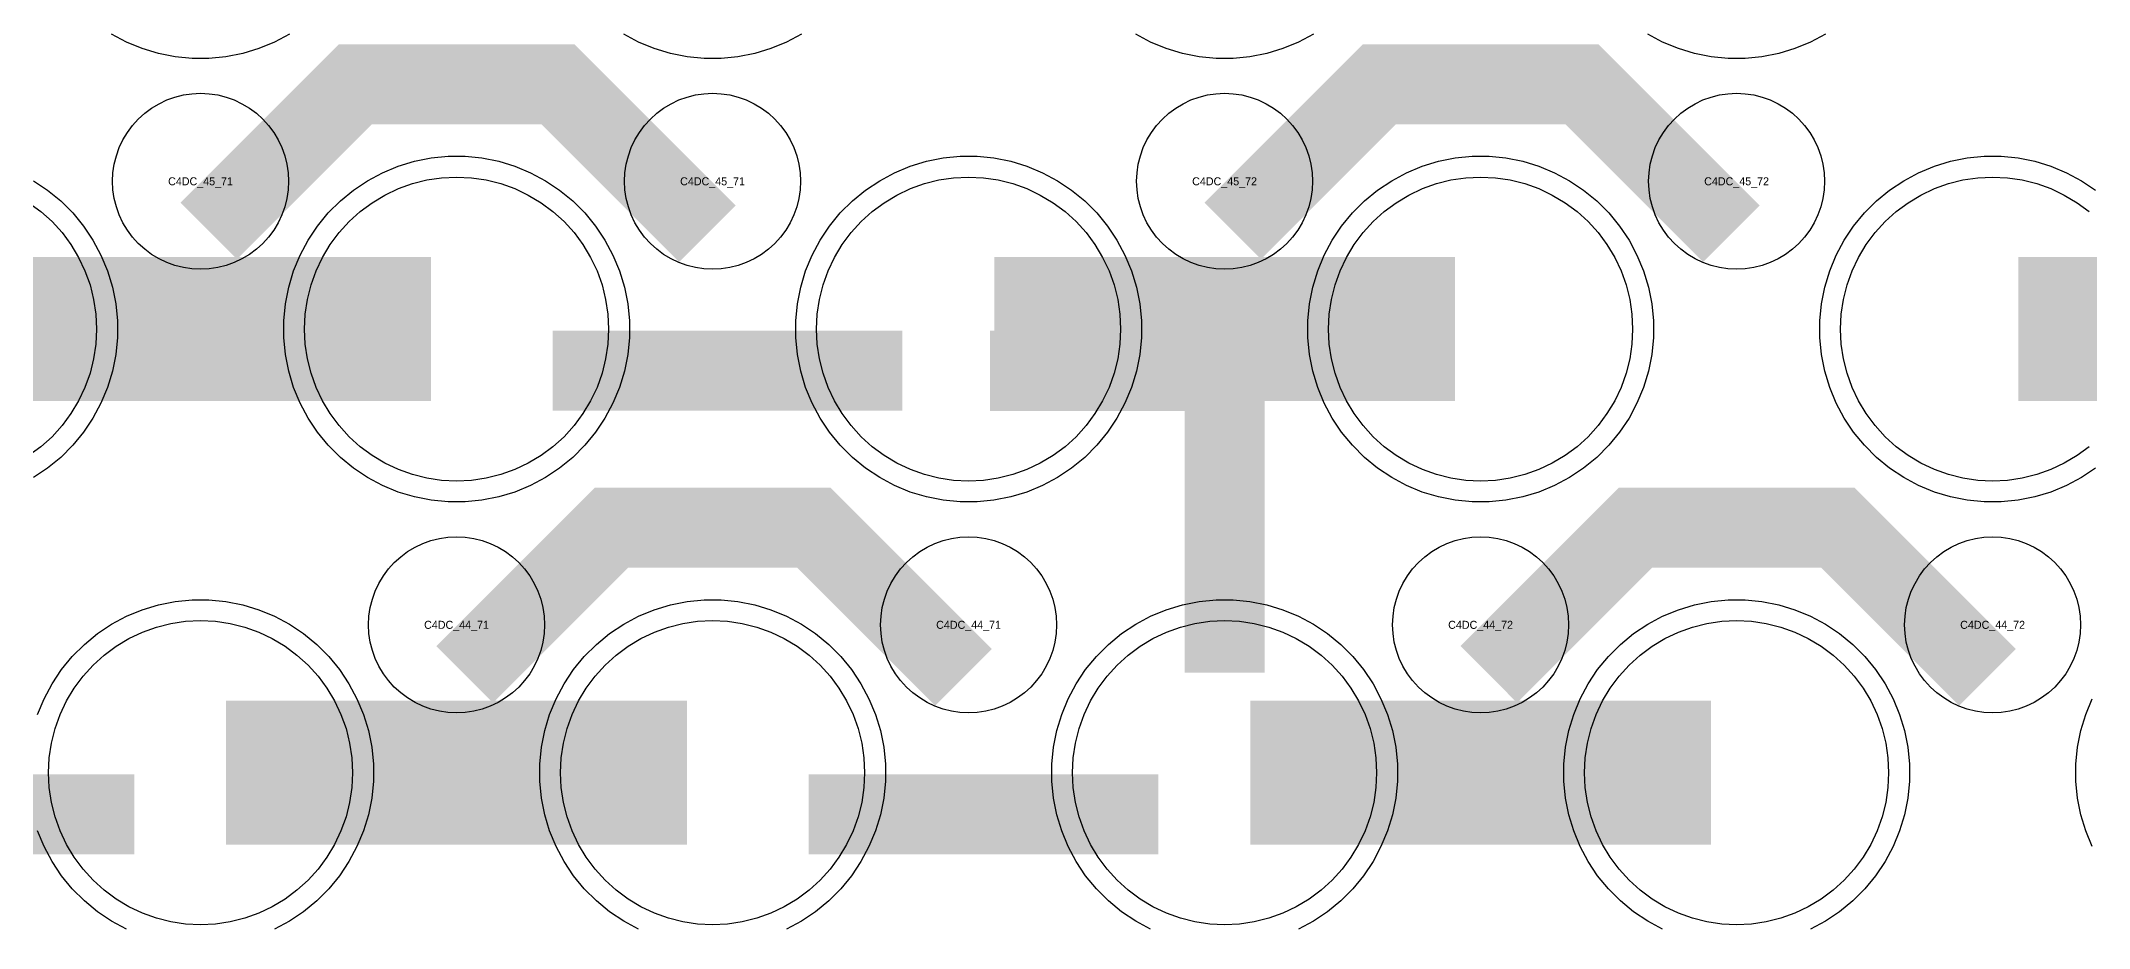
# Model space of a CAD drawing. Extents: x -11880 to 11880, y -14992 to 14992.
# Drawn here: x 10670 to 11310, y -8791 to -8514 of the extents above; entities that cross this region are included whole.
import ezdxf
from ezdxf.enums import TextEntityAlignment as Align

# ---------------------------------------------------------------- set-up
doc = ezdxf.new("R2010")
doc.units = 0
doc.header["$MEASUREMENT"] = 0
for name, color, linetype in [('GDS_775_DT_237', 138, 'CONTINUOUS'), ('RDL1_FS', 34, 'CONTINUOUS'), ('RDL_BS', 160, 'CONTINUOUS')]:
    doc.layers.add(name, color=color, linetype=linetype)

msp = doc.modelspace()

# ---------------------------------------------------------------- linework, layer by layer
at = {"layer": 'RDL1_FS'}
for points in [[(10800, -8651.689), (10795.343, -8651.46), (10790.732, -8650.776), (10786.209, -8649.644), (10781.819, -8648.072), (10777.605, -8646.08), (10773.605, -8643.682), (10769.86, -8640.904), (10766.406, -8637.774), (10763.276, -8634.32), (10760.498, -8630.575), (10758.1, -8626.575), (10756.108, -8622.361), (10754.536, -8617.971), (10753.404, -8613.448), (10752.72, -8608.837), (10752.491, -8604.18), (10752.72, -8599.523), (10753.404, -8594.912), (10754.536, -8590.389), (10756.108, -8585.999), (10758.1, -8581.785), (10760.498, -8577.785), (10763.276, -8574.04), (10766.406, -8570.586), (10769.86, -8567.456), (10773.605, -8564.678), (10777.605, -8562.28), (10781.819, -8560.288), (10786.209, -8558.716), (10790.732, -8557.584), (10795.343, -8556.9), (10800, -8556.671), (10804.657, -8556.9), (10809.268, -8557.584), (10813.791, -8558.716), (10818.181, -8560.288), (10822.395, -8562.28), (10826.395, -8564.678), (10830.14, -8567.456), (10833.594, -8570.586), (10836.724, -8574.04), (10839.502, -8577.785), (10841.9, -8581.785), (10843.892, -8585.999), (10845.464, -8590.389), (10846.596, -8594.912), (10847.28, -8599.523), (10847.509, -8604.18), (10847.28, -8608.837), (10846.596, -8613.448), (10845.464, -8617.971), (10843.892, -8622.361), (10841.9, -8626.575), (10839.502, -8630.575), (10836.724, -8634.32), (10833.594, -8637.774), (10830.14, -8640.904), (10826.395, -8643.682), (10822.395, -8646.08), (10818.181, -8648.072), (10813.791, -8649.644), (10809.268, -8650.776), (10804.657, -8651.46)], [(10960, -8651.689), (10955.343, -8651.46), (10950.732, -8650.776), (10946.209, -8649.644), (10941.819, -8648.072), (10937.605, -8646.08), (10933.605, -8643.682), (10929.86, -8640.904), (10926.406, -8637.774), (10923.276, -8634.32), (10920.498, -8630.575), (10918.1, -8626.575), (10916.108, -8622.361), (10914.536, -8617.971), (10913.404, -8613.448), (10912.72, -8608.837), (10912.491, -8604.18), (10912.72, -8599.523), (10913.404, -8594.912), (10914.536, -8590.389), (10916.108, -8585.999), (10918.1, -8581.785), (10920.498, -8577.785), (10923.276, -8574.04), (10926.406, -8570.586), (10929.86, -8567.456), (10933.605, -8564.678), (10937.605, -8562.28), (10941.819, -8560.288), (10946.209, -8558.716), (10950.732, -8557.584), (10955.343, -8556.9), (10960, -8556.671), (10964.657, -8556.9), (10969.268, -8557.584), (10973.791, -8558.716), (10978.181, -8560.288), (10982.395, -8562.28), (10986.395, -8564.678), (10990.14, -8567.456), (10993.594, -8570.586), (10996.724, -8574.04), (10999.502, -8577.785), (11001.9, -8581.785), (11003.892, -8585.999), (11005.464, -8590.389), (11006.596, -8594.912), (11007.28, -8599.523), (11007.509, -8604.18), (11007.28, -8608.837), (11006.596, -8613.448), (11005.464, -8617.971), (11003.892, -8622.361), (11001.9, -8626.575), (10999.502, -8630.575), (10996.724, -8634.32), (10993.594, -8637.774), (10990.14, -8640.904), (10986.395, -8643.682), (10982.395, -8646.08), (10978.181, -8648.072), (10973.791, -8649.644), (10969.268, -8650.776), (10964.657, -8651.46)], [(11120, -8651.689), (11115.343, -8651.46), (11110.732, -8650.776), (11106.209, -8649.644), (11101.819, -8648.072), (11097.605, -8646.08), (11093.605, -8643.682), (11089.86, -8640.904), (11086.406, -8637.774), (11083.276, -8634.32), (11080.498, -8630.575), (11078.1, -8626.575), (11076.108, -8622.361), (11074.536, -8617.971), (11073.404, -8613.448), (11072.72, -8608.837), (11072.491, -8604.18), (11072.72, -8599.523), (11073.404, -8594.912), (11074.536, -8590.389), (11076.108, -8585.999), (11078.1, -8581.785), (11080.498, -8577.785), (11083.276, -8574.04), (11086.406, -8570.586), (11089.86, -8567.456), (11093.605, -8564.678), (11097.605, -8562.28), (11101.819, -8560.288), (11106.209, -8558.716), (11110.732, -8557.584), (11115.343, -8556.9), (11120, -8556.671), (11124.657, -8556.9), (11129.268, -8557.584), (11133.791, -8558.716), (11138.181, -8560.288), (11142.395, -8562.28), (11146.395, -8564.678), (11150.14, -8567.456), (11153.594, -8570.586), (11156.724, -8574.04), (11159.502, -8577.785), (11161.9, -8581.785), (11163.892, -8585.999), (11165.464, -8590.389), (11166.596, -8594.912), (11167.28, -8599.523), (11167.509, -8604.18), (11167.28, -8608.837), (11166.596, -8613.448), (11165.464, -8617.971), (11163.892, -8622.361), (11161.9, -8626.575), (11159.502, -8630.575), (11156.724, -8634.32), (11153.594, -8637.774), (11150.14, -8640.904), (11146.395, -8643.682), (11142.395, -8646.08), (11138.181, -8648.072), (11133.791, -8649.644), (11129.268, -8650.776), (11124.657, -8651.46)], [(10720, -8790.254), (10715.343, -8790.025), (10710.732, -8789.341), (10706.209, -8788.209), (10701.819, -8786.637), (10697.605, -8784.645), (10693.605, -8782.247), (10689.86, -8779.469), (10686.406, -8776.339), (10683.276, -8772.885), (10680.498, -8769.14), (10678.1, -8765.14), (10676.108, -8760.926), (10674.536, -8756.536), (10673.404, -8752.013), (10672.72, -8747.402), (10672.491, -8742.745), (10672.72, -8738.088), (10673.404, -8733.477), (10674.536, -8728.954), (10676.108, -8724.564), (10678.1, -8720.35), (10680.498, -8716.35), (10683.276, -8712.605), (10686.406, -8709.151), (10689.86, -8706.021), (10693.605, -8703.243), (10697.605, -8700.845), (10701.819, -8698.853), (10706.209, -8697.281), (10710.732, -8696.149), (10715.343, -8695.465), (10720, -8695.236), (10724.657, -8695.465), (10729.268, -8696.149), (10733.791, -8697.281), (10738.181, -8698.853), (10742.395, -8700.845), (10746.395, -8703.243), (10750.14, -8706.021), (10753.594, -8709.151), (10756.724, -8712.605), (10759.502, -8716.35), (10761.9, -8720.35), (10763.892, -8724.564), (10765.464, -8728.954), (10766.596, -8733.477), (10767.28, -8738.088), (10767.509, -8742.745), (10767.28, -8747.402), (10766.596, -8752.013), (10765.464, -8756.536), (10763.892, -8760.926), (10761.9, -8765.14), (10759.502, -8769.14), (10756.724, -8772.885), (10753.594, -8776.339), (10750.14, -8779.469), (10746.395, -8782.247), (10742.395, -8784.645), (10738.181, -8786.637), (10733.791, -8788.209), (10729.268, -8789.341), (10724.657, -8790.025)], [(10880, -8790.254), (10875.343, -8790.025), (10870.732, -8789.341), (10866.209, -8788.209), (10861.819, -8786.637), (10857.605, -8784.645), (10853.605, -8782.247), (10849.86, -8779.469), (10846.406, -8776.339), (10843.276, -8772.885), (10840.498, -8769.14), (10838.1, -8765.14), (10836.108, -8760.926), (10834.536, -8756.536), (10833.404, -8752.013), (10832.72, -8747.402), (10832.491, -8742.745), (10832.72, -8738.088), (10833.404, -8733.477), (10834.536, -8728.954), (10836.108, -8724.564), (10838.1, -8720.35), (10840.498, -8716.35), (10843.276, -8712.605), (10846.406, -8709.151), (10849.86, -8706.021), (10853.605, -8703.243), (10857.605, -8700.845), (10861.819, -8698.853), (10866.209, -8697.281), (10870.732, -8696.149), (10875.343, -8695.465), (10880, -8695.236), (10884.657, -8695.465), (10889.268, -8696.149), (10893.791, -8697.281), (10898.181, -8698.853), (10902.395, -8700.845), (10906.395, -8703.243), (10910.14, -8706.021), (10913.594, -8709.151), (10916.724, -8712.605), (10919.502, -8716.35), (10921.9, -8720.35), (10923.892, -8724.564), (10925.464, -8728.954), (10926.596, -8733.477), (10927.28, -8738.088), (10927.509, -8742.745), (10927.28, -8747.402), (10926.596, -8752.013), (10925.464, -8756.536), (10923.892, -8760.926), (10921.9, -8765.14), (10919.502, -8769.14), (10916.724, -8772.885), (10913.594, -8776.339), (10910.14, -8779.469), (10906.395, -8782.247), (10902.395, -8784.645), (10898.181, -8786.637), (10893.791, -8788.209), (10889.268, -8789.341), (10884.657, -8790.025)], [(11040, -8790.254), (11035.343, -8790.025), (11030.732, -8789.341), (11026.209, -8788.209), (11021.819, -8786.637), (11017.605, -8784.645), (11013.605, -8782.247), (11009.86, -8779.469), (11006.406, -8776.339), (11003.276, -8772.885), (11000.498, -8769.14), (10998.1, -8765.14), (10996.108, -8760.926), (10994.536, -8756.536), (10993.404, -8752.013), (10992.72, -8747.402), (10992.491, -8742.745), (10992.72, -8738.088), (10993.404, -8733.477), (10994.536, -8728.954), (10996.108, -8724.564), (10998.1, -8720.35), (11000.498, -8716.35), (11003.276, -8712.605), (11006.406, -8709.151), (11009.86, -8706.021), (11013.605, -8703.243), (11017.605, -8700.845), (11021.819, -8698.853), (11026.209, -8697.281), (11030.732, -8696.149), (11035.343, -8695.465), (11040, -8695.236), (11044.657, -8695.465), (11049.268, -8696.149), (11053.791, -8697.281), (11058.181, -8698.853), (11062.395, -8700.845), (11066.395, -8703.243), (11070.14, -8706.021), (11073.594, -8709.151), (11076.724, -8712.605), (11079.502, -8716.35), (11081.9, -8720.35), (11083.892, -8724.564), (11085.464, -8728.954), (11086.596, -8733.477), (11087.28, -8738.088), (11087.509, -8742.745), (11087.28, -8747.402), (11086.596, -8752.013), (11085.464, -8756.536), (11083.892, -8760.926), (11081.9, -8765.14), (11079.502, -8769.14), (11076.724, -8772.885), (11073.594, -8776.339), (11070.14, -8779.469), (11066.395, -8782.247), (11062.395, -8784.645), (11058.181, -8786.637), (11053.791, -8788.209), (11049.268, -8789.341), (11044.657, -8790.025)], [(11200, -8790.254), (11195.343, -8790.025), (11190.732, -8789.341), (11186.209, -8788.209), (11181.819, -8786.637), (11177.605, -8784.645), (11173.605, -8782.247), (11169.86, -8779.469), (11166.406, -8776.339), (11163.276, -8772.885), (11160.498, -8769.14), (11158.1, -8765.14), (11156.108, -8760.926), (11154.536, -8756.536), (11153.404, -8752.013), (11152.72, -8747.402), (11152.491, -8742.745), (11152.72, -8738.088), (11153.404, -8733.477), (11154.536, -8728.954), (11156.108, -8724.564), (11158.1, -8720.35), (11160.498, -8716.35), (11163.276, -8712.605), (11166.406, -8709.151), (11169.86, -8706.021), (11173.605, -8703.243), (11177.605, -8700.845), (11181.819, -8698.853), (11186.209, -8697.281), (11190.732, -8696.149), (11195.343, -8695.465), (11200, -8695.236), (11204.657, -8695.465), (11209.268, -8696.149), (11213.791, -8697.281), (11218.181, -8698.853), (11222.395, -8700.845), (11226.395, -8703.243), (11230.14, -8706.021), (11233.594, -8709.151), (11236.724, -8712.605), (11239.502, -8716.35), (11241.9, -8720.35), (11243.892, -8724.564), (11245.464, -8728.954), (11246.596, -8733.477), (11247.28, -8738.088), (11247.509, -8742.745), (11247.28, -8747.402), (11246.596, -8752.013), (11245.464, -8756.536), (11243.892, -8760.926), (11241.9, -8765.14), (11239.502, -8769.14), (11236.724, -8772.885), (11233.594, -8776.339), (11230.14, -8779.469), (11226.395, -8782.247), (11222.395, -8784.645), (11218.181, -8786.637), (11213.791, -8788.209), (11209.268, -8789.341), (11204.657, -8790.025)]]:
    msp.add_lwpolyline(points, close=True, dxfattribs=at)
at = {"layer": 'RDL1_FS', "color": 241, "true_color": 0xf7abae}
msp.add_lwpolyline([(11310.14, -8640.904), (11306.395, -8643.682), (11302.395, -8646.08), (11298.181, -8648.072), (11293.791, -8649.644), (11289.268, -8650.776), (11284.657, -8651.46), (11280, -8651.689), (11275.343, -8651.46), (11270.732, -8650.776), (11266.209, -8649.644), (11261.819, -8648.072), (11257.605, -8646.08), (11253.605, -8643.682), (11249.86, -8640.904), (11246.406, -8637.774), (11243.276, -8634.32), (11240.498, -8630.575), (11238.1, -8626.575), (11236.108, -8622.361), (11234.536, -8617.971), (11233.404, -8613.448), (11232.72, -8608.837), (11232.491, -8604.18), (11232.72, -8599.523), (11233.404, -8594.912), (11234.536, -8590.389), (11236.108, -8585.999), (11238.1, -8581.785), (11240.498, -8577.785), (11243.276, -8574.04), (11246.406, -8570.586), (11249.86, -8567.456), (11253.605, -8564.678), (11257.605, -8562.28), (11261.819, -8560.288), (11266.209, -8558.716), (11270.732, -8557.584), (11275.343, -8556.9), (11280, -8556.671), (11284.657, -8556.9), (11289.268, -8557.584), (11293.791, -8558.716), (11298.181, -8560.288), (11302.395, -8562.28), (11306.395, -8564.678), (11310.14, -8567.456)], dxfattribs=at)
at = {"layer": 'RDL1_FS'}
msp.add_lwpolyline([(10666.395, -8564.678), (10670.14, -8567.456), (10673.594, -8570.586), (10676.724, -8574.04), (10679.502, -8577.785), (10681.9, -8581.785), (10683.892, -8585.999), (10685.464, -8590.389), (10686.596, -8594.912), (10687.28, -8599.523), (10687.509, -8604.18), (10687.28, -8608.837), (10686.596, -8613.448), (10685.464, -8617.971), (10683.892, -8622.361), (10681.9, -8626.575), (10679.502, -8630.575), (10676.724, -8634.32), (10673.594, -8637.774), (10670.14, -8640.904), (10666.395, -8643.682)], dxfattribs=at)
for points in [[(10648.002, -8604.18, 45, 45, 0), (10720.002, -8604.18, 45, 45, 0)], [(10720.002, -8604.18, 45, 45, 0), (10792.002, -8604.18, 45, 45, 0)], [(10968.002, -8604.18, 45, 45, 0), (11040.002, -8604.18, 45, 45, 0)], [(11040.002, -8604.18, 45, 45, 0), (11112.002, -8604.18, 45, 45, 0)], [(10728.002, -8742.745, 45, 45, 0), (10800.002, -8742.745, 45, 45, 0)], [(10800.002, -8742.745, 45, 45, 0), (10872.002, -8742.745, 45, 45, 0)], [(11048.002, -8742.745, 45, 45, 0), (11120.002, -8742.745, 45, 45, 0)], [(11120.002, -8742.745, 45, 45, 0), (11192.002, -8742.745, 45, 45, 0)]]:
    msp.add_lwpolyline(points, format="xyseb", dxfattribs=at)
at = {"layer": 'RDL1_FS', "color": 241, "true_color": 0xf7abae}
msp.add_lwpolyline([(11288.002, -8604.18, 45, 45, 0), (11360.002, -8604.18, 45, 45, 0)], format="xyseb", dxfattribs=at)
at = {"layer": 'RDL_BS', "color": 241, "true_color": 0xf7abae}
for points in [[(10747.777, -8511.998), (10743.115, -8514.49), (10738.205, -8516.521), (10733.165, -8518.052), (10727.938, -8519.098), (10722.644, -8519.615), (10717.356, -8519.615), (10712.062, -8519.098), (10706.835, -8518.052), (10701.795, -8516.521), (10696.885, -8514.49), (10692.223, -8511.998)], [(10907.777, -8511.998), (10903.115, -8514.49), (10898.205, -8516.521), (10893.165, -8518.052), (10887.938, -8519.098), (10882.644, -8519.615), (10877.356, -8519.615), (10872.062, -8519.098), (10866.835, -8518.052), (10861.795, -8516.521), (10856.885, -8514.49), (10852.223, -8511.998)], [(11067.777, -8511.998), (11063.115, -8514.49), (11058.205, -8516.521), (11053.165, -8518.052), (11047.938, -8519.098), (11042.644, -8519.615), (11037.356, -8519.615), (11032.062, -8519.098), (11026.835, -8518.052), (11021.795, -8516.521), (11016.885, -8514.49), (11012.223, -8511.998)], [(11227.777, -8511.998), (11223.115, -8514.49), (11218.205, -8516.521), (11213.165, -8518.052), (11207.938, -8519.098), (11202.644, -8519.615), (11197.356, -8519.615), (11192.062, -8519.098), (11186.835, -8518.052), (11181.795, -8516.521), (11176.885, -8514.49), (11172.223, -8511.998)], [(11312.191, -8647.616), (11307.777, -8650.563), (11303.115, -8653.055), (11298.205, -8655.086), (11293.165, -8656.617), (11287.938, -8657.663), (11282.644, -8658.18), (11277.356, -8658.18), (11272.062, -8657.663), (11266.835, -8656.617), (11261.795, -8655.086), (11256.885, -8653.055), (11252.223, -8650.563), (11247.809, -8647.616), (11243.708, -8644.254), (11239.926, -8640.472), (11236.564, -8636.371), (11233.617, -8631.957), (11231.125, -8627.295), (11229.094, -8622.385), (11227.563, -8617.345), (11226.517, -8612.118), (11226, -8606.824), (11226, -8601.536), (11226.517, -8596.242), (11227.563, -8591.015), (11229.094, -8585.975), (11231.125, -8581.065), (11233.617, -8576.403), (11236.564, -8571.989), (11239.926, -8567.888), (11243.708, -8564.106), (11247.809, -8560.744), (11252.223, -8557.797), (11256.885, -8555.305), (11261.795, -8553.274), (11266.835, -8551.743), (11272.062, -8550.697), (11277.356, -8550.18), (11282.644, -8550.18), (11287.938, -8550.697), (11293.165, -8551.743), (11298.205, -8553.274), (11303.115, -8555.305), (11307.777, -8557.797), (11312.191, -8560.744)], [(11311.125, -8765.86), (11309.094, -8760.95), (11307.563, -8755.91), (11306.517, -8750.683), (11306, -8745.389), (11306, -8740.101), (11306.517, -8734.807), (11307.563, -8729.58), (11309.094, -8724.54), (11311.125, -8719.63)]]:
    msp.add_lwpolyline(points, dxfattribs=at)
at = {"layer": 'RDL_BS'}
for points in [[(10722.562, -8573.494, 25, 25, 0), (10768.377, -8527.679, 25, 25, 0), (10801.93, -8527.679, 25, 25, 0)], [(10878.401, -8574.393, 25, 25, 0), (10831.687, -8527.679, 25, 25, 0), (10801.929, -8527.679, 25, 25, 0)], [(11042.562, -8573.494, 25, 25, 0), (11088.377, -8527.679, 25, 25, 0), (11121.93, -8527.679, 25, 25, 0)], [(11198.401, -8574.393, 25, 25, 0), (11151.687, -8527.679, 25, 25, 0), (11121.929, -8527.679, 25, 25, 0)], [(11040, -8711.48, 25, 25, 0), (11040, -8604.703, 25, 25, 0)], [(11040, -8711.48, 25, 25, 0), (11040, -8604.703, 25, 25, 0)], [(10830.016, -8617.193, 25, 25, 0), (10939.281, -8617.193, 25, 25, 0)], [(11052.5, -8617.203, 25, 25, 0), (10966.667, -8617.203, 25, 25, 0)], [(11052.5, -8617.203, 25, 25, 0), (10987.833, -8617.203, 25, 25, 0)], [(10802.562, -8712.059, 25, 25, 0), (10848.377, -8666.244, 25, 25, 0), (10881.93, -8666.244, 25, 25, 0)], [(10958.401, -8712.958, 25, 25, 0), (10911.687, -8666.244, 25, 25, 0), (10881.929, -8666.244, 25, 25, 0)], [(11122.562, -8712.059, 25, 25, 0), (11168.377, -8666.244, 25, 25, 0), (11201.93, -8666.244, 25, 25, 0)], [(11278.401, -8712.958, 25, 25, 0), (11231.687, -8666.244, 25, 25, 0), (11201.929, -8666.244, 25, 25, 0)], [(10590.016, -8755.758, 25, 25, 0), (10699.281, -8755.758, 25, 25, 0)], [(10910.016, -8755.758, 25, 25, 0), (11019.281, -8755.758, 25, 25, 0)]]:
    msp.add_lwpolyline(points, format="xyseb", dxfattribs=at)
for points in [[(10720, -8585.486), (10717.307, -8585.354), (10714.635, -8584.958), (10712.016, -8584.301), (10709.481, -8583.394), (10707.044, -8582.242), (10704.72, -8580.849), (10702.557, -8579.246), (10700.558, -8577.434), (10698.746, -8575.435), (10697.143, -8573.272), (10695.75, -8570.948), (10694.598, -8568.511), (10693.691, -8565.976), (10693.034, -8563.357), (10692.638, -8560.685), (10692.506, -8557.992), (10692.638, -8555.299), (10693.034, -8552.627), (10693.691, -8550.008), (10694.598, -8547.473), (10695.75, -8545.036), (10697.143, -8542.712), (10698.746, -8540.549), (10700.558, -8538.55), (10702.557, -8536.738), (10704.72, -8535.135), (10707.044, -8533.742), (10709.481, -8532.59), (10712.016, -8531.683), (10714.635, -8531.026), (10717.307, -8530.63), (10720, -8530.498), (10722.693, -8530.63), (10725.365, -8531.026), (10727.984, -8531.683), (10730.519, -8532.59), (10732.956, -8533.742), (10735.28, -8535.135), (10737.443, -8536.738), (10739.442, -8538.55), (10741.254, -8540.549), (10742.857, -8542.712), (10744.25, -8545.036), (10745.402, -8547.473), (10746.309, -8550.008), (10746.966, -8552.627), (10747.362, -8555.299), (10747.494, -8557.992), (10747.362, -8560.685), (10746.966, -8563.357), (10746.309, -8565.976), (10745.402, -8568.511), (10744.25, -8570.948), (10742.857, -8573.272), (10741.254, -8575.435), (10739.442, -8577.434), (10737.443, -8579.246), (10735.28, -8580.849), (10732.956, -8582.242), (10730.519, -8583.394), (10727.984, -8584.301), (10725.365, -8584.958), (10722.693, -8585.354)], [(10880, -8585.486), (10877.307, -8585.354), (10874.635, -8584.958), (10872.016, -8584.301), (10869.481, -8583.394), (10867.044, -8582.242), (10864.72, -8580.849), (10862.557, -8579.246), (10860.558, -8577.434), (10858.746, -8575.435), (10857.143, -8573.272), (10855.75, -8570.948), (10854.598, -8568.511), (10853.691, -8565.976), (10853.034, -8563.357), (10852.638, -8560.685), (10852.506, -8557.992), (10852.638, -8555.299), (10853.034, -8552.627), (10853.691, -8550.008), (10854.598, -8547.473), (10855.75, -8545.036), (10857.143, -8542.712), (10858.746, -8540.549), (10860.558, -8538.55), (10862.557, -8536.738), (10864.72, -8535.135), (10867.044, -8533.742), (10869.481, -8532.59), (10872.016, -8531.683), (10874.635, -8531.026), (10877.307, -8530.63), (10880, -8530.498), (10882.693, -8530.63), (10885.365, -8531.026), (10887.984, -8531.683), (10890.519, -8532.59), (10892.956, -8533.742), (10895.28, -8535.135), (10897.443, -8536.738), (10899.442, -8538.55), (10901.254, -8540.549), (10902.857, -8542.712), (10904.25, -8545.036), (10905.402, -8547.473), (10906.309, -8550.008), (10906.966, -8552.627), (10907.362, -8555.299), (10907.494, -8557.992), (10907.362, -8560.685), (10906.966, -8563.357), (10906.309, -8565.976), (10905.402, -8568.511), (10904.25, -8570.948), (10902.857, -8573.272), (10901.254, -8575.435), (10899.442, -8577.434), (10897.443, -8579.246), (10895.28, -8580.849), (10892.956, -8582.242), (10890.519, -8583.394), (10887.984, -8584.301), (10885.365, -8584.958), (10882.693, -8585.354)], [(11040, -8585.486), (11037.307, -8585.354), (11034.635, -8584.958), (11032.016, -8584.301), (11029.481, -8583.394), (11027.044, -8582.242), (11024.72, -8580.849), (11022.557, -8579.246), (11020.558, -8577.434), (11018.746, -8575.435), (11017.143, -8573.272), (11015.75, -8570.948), (11014.598, -8568.511), (11013.691, -8565.976), (11013.034, -8563.357), (11012.638, -8560.685), (11012.506, -8557.992), (11012.638, -8555.299), (11013.034, -8552.627), (11013.691, -8550.008), (11014.598, -8547.473), (11015.75, -8545.036), (11017.143, -8542.712), (11018.746, -8540.549), (11020.558, -8538.55), (11022.557, -8536.738), (11024.72, -8535.135), (11027.044, -8533.742), (11029.481, -8532.59), (11032.016, -8531.683), (11034.635, -8531.026), (11037.307, -8530.63), (11040, -8530.498), (11042.693, -8530.63), (11045.365, -8531.026), (11047.984, -8531.683), (11050.519, -8532.59), (11052.956, -8533.742), (11055.28, -8535.135), (11057.443, -8536.738), (11059.442, -8538.55), (11061.254, -8540.549), (11062.857, -8542.712), (11064.25, -8545.036), (11065.402, -8547.473), (11066.309, -8550.008), (11066.966, -8552.627), (11067.362, -8555.299), (11067.494, -8557.992), (11067.362, -8560.685), (11066.966, -8563.357), (11066.309, -8565.976), (11065.402, -8568.511), (11064.25, -8570.948), (11062.857, -8573.272), (11061.254, -8575.435), (11059.442, -8577.434), (11057.443, -8579.246), (11055.28, -8580.849), (11052.956, -8582.242), (11050.519, -8583.394), (11047.984, -8584.301), (11045.365, -8584.958), (11042.693, -8585.354)], [(11200, -8585.486), (11197.307, -8585.354), (11194.635, -8584.958), (11192.016, -8584.301), (11189.481, -8583.394), (11187.044, -8582.242), (11184.72, -8580.849), (11182.557, -8579.246), (11180.558, -8577.434), (11178.746, -8575.435), (11177.143, -8573.272), (11175.75, -8570.948), (11174.598, -8568.511), (11173.691, -8565.976), (11173.034, -8563.357), (11172.638, -8560.685), (11172.506, -8557.992), (11172.638, -8555.299), (11173.034, -8552.627), (11173.691, -8550.008), (11174.598, -8547.473), (11175.75, -8545.036), (11177.143, -8542.712), (11178.746, -8540.549), (11180.558, -8538.55), (11182.557, -8536.738), (11184.72, -8535.135), (11187.044, -8533.742), (11189.481, -8532.59), (11192.016, -8531.683), (11194.635, -8531.026), (11197.307, -8530.63), (11200, -8530.498), (11202.693, -8530.63), (11205.365, -8531.026), (11207.984, -8531.683), (11210.519, -8532.59), (11212.956, -8533.742), (11215.28, -8535.135), (11217.443, -8536.738), (11219.442, -8538.55), (11221.254, -8540.549), (11222.857, -8542.712), (11224.25, -8545.036), (11225.402, -8547.473), (11226.309, -8550.008), (11226.966, -8552.627), (11227.362, -8555.299), (11227.494, -8557.992), (11227.362, -8560.685), (11226.966, -8563.357), (11226.309, -8565.976), (11225.402, -8568.511), (11224.25, -8570.948), (11222.857, -8573.272), (11221.254, -8575.435), (11219.442, -8577.434), (11217.443, -8579.246), (11215.28, -8580.849), (11212.956, -8582.242), (11210.519, -8583.394), (11207.984, -8584.301), (11205.365, -8584.958), (11202.693, -8585.354)], [(10797.356, -8658.18), (10792.062, -8657.663), (10786.835, -8656.617), (10781.795, -8655.086), (10776.885, -8653.055), (10772.223, -8650.563), (10767.809, -8647.616), (10763.708, -8644.254), (10759.926, -8640.472), (10756.564, -8636.371), (10753.617, -8631.957), (10751.125, -8627.295), (10749.094, -8622.385), (10747.563, -8617.345), (10746.517, -8612.118), (10746, -8606.824), (10746, -8601.536), (10746.517, -8596.242), (10747.563, -8591.015), (10749.094, -8585.975), (10751.125, -8581.065), (10753.617, -8576.403), (10756.564, -8571.989), (10759.926, -8567.888), (10763.708, -8564.106), (10767.809, -8560.744), (10772.223, -8557.797), (10776.885, -8555.305), (10781.795, -8553.274), (10786.835, -8551.743), (10792.062, -8550.697), (10797.356, -8550.18), (10802.644, -8550.18), (10807.938, -8550.697), (10813.165, -8551.743), (10818.205, -8553.274), (10823.115, -8555.305), (10827.777, -8557.797), (10832.191, -8560.744), (10836.292, -8564.106), (10840.074, -8567.888), (10843.436, -8571.989), (10846.383, -8576.403), (10848.875, -8581.065), (10850.906, -8585.975), (10852.437, -8591.015), (10853.483, -8596.242), (10854, -8601.536), (10854, -8606.824), (10853.483, -8612.118), (10852.437, -8617.345), (10850.906, -8622.385), (10848.875, -8627.295), (10846.383, -8631.957), (10843.436, -8636.371), (10840.074, -8640.472), (10836.292, -8644.254), (10832.191, -8647.616), (10827.777, -8650.563), (10823.115, -8653.055), (10818.205, -8655.086), (10813.165, -8656.617), (10807.938, -8657.663), (10802.644, -8658.18)], [(10957.356, -8658.18), (10952.062, -8657.663), (10946.835, -8656.617), (10941.795, -8655.086), (10936.885, -8653.055), (10932.223, -8650.563), (10927.809, -8647.616), (10923.708, -8644.254), (10919.926, -8640.472), (10916.564, -8636.371), (10913.617, -8631.957), (10911.125, -8627.295), (10909.094, -8622.385), (10907.563, -8617.345), (10906.517, -8612.118), (10906, -8606.824), (10906, -8601.536), (10906.517, -8596.242), (10907.563, -8591.015), (10909.094, -8585.975), (10911.125, -8581.065), (10913.617, -8576.403), (10916.564, -8571.989), (10919.926, -8567.888), (10923.708, -8564.106), (10927.809, -8560.744), (10932.223, -8557.797), (10936.885, -8555.305), (10941.795, -8553.274), (10946.835, -8551.743), (10952.062, -8550.697), (10957.356, -8550.18), (10962.644, -8550.18), (10967.938, -8550.697), (10973.165, -8551.743), (10978.205, -8553.274), (10983.115, -8555.305), (10987.777, -8557.797), (10992.191, -8560.744), (10996.292, -8564.106), (11000.074, -8567.888), (11003.436, -8571.989), (11006.383, -8576.403), (11008.875, -8581.065), (11010.906, -8585.975), (11012.437, -8591.015), (11013.483, -8596.242), (11014, -8601.536), (11014, -8606.824), (11013.483, -8612.118), (11012.437, -8617.345), (11010.906, -8622.385), (11008.875, -8627.295), (11006.383, -8631.957), (11003.436, -8636.371), (11000.074, -8640.472), (10996.292, -8644.254), (10992.191, -8647.616), (10987.777, -8650.563), (10983.115, -8653.055), (10978.205, -8655.086), (10973.165, -8656.617), (10967.938, -8657.663), (10962.644, -8658.18)], [(11117.356, -8658.18), (11112.062, -8657.663), (11106.835, -8656.617), (11101.795, -8655.086), (11096.885, -8653.055), (11092.223, -8650.563), (11087.809, -8647.616), (11083.708, -8644.254), (11079.926, -8640.472), (11076.564, -8636.371), (11073.617, -8631.957), (11071.125, -8627.295), (11069.094, -8622.385), (11067.563, -8617.345), (11066.517, -8612.118), (11066, -8606.824), (11066, -8601.536), (11066.517, -8596.242), (11067.563, -8591.015), (11069.094, -8585.975), (11071.125, -8581.065), (11073.617, -8576.403), (11076.564, -8571.989), (11079.926, -8567.888), (11083.708, -8564.106), (11087.809, -8560.744), (11092.223, -8557.797), (11096.885, -8555.305), (11101.795, -8553.274), (11106.835, -8551.743), (11112.062, -8550.697), (11117.356, -8550.18), (11122.644, -8550.18), (11127.938, -8550.697), (11133.165, -8551.743), (11138.205, -8553.274), (11143.115, -8555.305), (11147.777, -8557.797), (11152.191, -8560.744), (11156.292, -8564.106), (11160.074, -8567.888), (11163.436, -8571.989), (11166.383, -8576.403), (11168.875, -8581.065), (11170.906, -8585.975), (11172.437, -8591.015), (11173.483, -8596.242), (11174, -8601.536), (11174, -8606.824), (11173.483, -8612.118), (11172.437, -8617.345), (11170.906, -8622.385), (11168.875, -8627.295), (11166.383, -8631.957), (11163.436, -8636.371), (11160.074, -8640.472), (11156.292, -8644.254), (11152.191, -8647.616), (11147.777, -8650.563), (11143.115, -8653.055), (11138.205, -8655.086), (11133.165, -8656.617), (11127.938, -8657.663), (11122.644, -8658.18)], [(10800, -8724.051), (10797.307, -8723.919), (10794.635, -8723.523), (10792.016, -8722.866), (10789.481, -8721.959), (10787.044, -8720.807), (10784.72, -8719.414), (10782.557, -8717.811), (10780.558, -8715.999), (10778.746, -8714), (10777.143, -8711.837), (10775.75, -8709.513), (10774.598, -8707.076), (10773.691, -8704.541), (10773.034, -8701.922), (10772.638, -8699.25), (10772.506, -8696.557), (10772.638, -8693.864), (10773.034, -8691.192), (10773.691, -8688.573), (10774.598, -8686.038), (10775.75, -8683.601), (10777.143, -8681.277), (10778.746, -8679.114), (10780.558, -8677.115), (10782.557, -8675.303), (10784.72, -8673.7), (10787.044, -8672.307), (10789.481, -8671.155), (10792.016, -8670.248), (10794.635, -8669.591), (10797.307, -8669.195), (10800, -8669.063), (10802.693, -8669.195), (10805.365, -8669.591), (10807.984, -8670.248), (10810.519, -8671.155), (10812.956, -8672.307), (10815.28, -8673.7), (10817.443, -8675.303), (10819.442, -8677.115), (10821.254, -8679.114), (10822.857, -8681.277), (10824.25, -8683.601), (10825.402, -8686.038), (10826.309, -8688.573), (10826.966, -8691.192), (10827.362, -8693.864), (10827.494, -8696.557), (10827.362, -8699.25), (10826.966, -8701.922), (10826.309, -8704.541), (10825.402, -8707.076), (10824.25, -8709.513), (10822.857, -8711.837), (10821.254, -8714), (10819.442, -8715.999), (10817.443, -8717.811), (10815.28, -8719.414), (10812.956, -8720.807), (10810.519, -8721.959), (10807.984, -8722.866), (10805.365, -8723.523), (10802.693, -8723.919)], [(10960, -8724.051), (10957.307, -8723.919), (10954.635, -8723.523), (10952.016, -8722.866), (10949.481, -8721.959), (10947.044, -8720.807), (10944.72, -8719.414), (10942.557, -8717.811), (10940.558, -8715.999), (10938.746, -8714), (10937.143, -8711.837), (10935.75, -8709.513), (10934.598, -8707.076), (10933.691, -8704.541), (10933.034, -8701.922), (10932.638, -8699.25), (10932.506, -8696.557), (10932.638, -8693.864), (10933.034, -8691.192), (10933.691, -8688.573), (10934.598, -8686.038), (10935.75, -8683.601), (10937.143, -8681.277), (10938.746, -8679.114), (10940.558, -8677.115), (10942.557, -8675.303), (10944.72, -8673.7), (10947.044, -8672.307), (10949.481, -8671.155), (10952.016, -8670.248), (10954.635, -8669.591), (10957.307, -8669.195), (10960, -8669.063), (10962.693, -8669.195), (10965.365, -8669.591), (10967.984, -8670.248), (10970.519, -8671.155), (10972.956, -8672.307), (10975.28, -8673.7), (10977.443, -8675.303), (10979.442, -8677.115), (10981.254, -8679.114), (10982.857, -8681.277), (10984.25, -8683.601), (10985.402, -8686.038), (10986.309, -8688.573), (10986.966, -8691.192), (10987.362, -8693.864), (10987.494, -8696.557), (10987.362, -8699.25), (10986.966, -8701.922), (10986.309, -8704.541), (10985.402, -8707.076), (10984.25, -8709.513), (10982.857, -8711.837), (10981.254, -8714), (10979.442, -8715.999), (10977.443, -8717.811), (10975.28, -8719.414), (10972.956, -8720.807), (10970.519, -8721.959), (10967.984, -8722.866), (10965.365, -8723.523), (10962.693, -8723.919)], [(11120, -8724.051), (11117.307, -8723.919), (11114.635, -8723.523), (11112.016, -8722.866), (11109.481, -8721.959), (11107.044, -8720.807), (11104.72, -8719.414), (11102.557, -8717.811), (11100.558, -8715.999), (11098.746, -8714), (11097.143, -8711.837), (11095.75, -8709.513), (11094.598, -8707.076), (11093.691, -8704.541), (11093.034, -8701.922), (11092.638, -8699.25), (11092.506, -8696.557), (11092.638, -8693.864), (11093.034, -8691.192), (11093.691, -8688.573), (11094.598, -8686.038), (11095.75, -8683.601), (11097.143, -8681.277), (11098.746, -8679.114), (11100.558, -8677.115), (11102.557, -8675.303), (11104.72, -8673.7), (11107.044, -8672.307), (11109.481, -8671.155), (11112.016, -8670.248), (11114.635, -8669.591), (11117.307, -8669.195), (11120, -8669.063), (11122.693, -8669.195), (11125.365, -8669.591), (11127.984, -8670.248), (11130.519, -8671.155), (11132.956, -8672.307), (11135.28, -8673.7), (11137.443, -8675.303), (11139.442, -8677.115), (11141.254, -8679.114), (11142.857, -8681.277), (11144.25, -8683.601), (11145.402, -8686.038), (11146.309, -8688.573), (11146.966, -8691.192), (11147.362, -8693.864), (11147.494, -8696.557), (11147.362, -8699.25), (11146.966, -8701.922), (11146.309, -8704.541), (11145.402, -8707.076), (11144.25, -8709.513), (11142.857, -8711.837), (11141.254, -8714), (11139.442, -8715.999), (11137.443, -8717.811), (11135.28, -8719.414), (11132.956, -8720.807), (11130.519, -8721.959), (11127.984, -8722.866), (11125.365, -8723.523), (11122.693, -8723.919)], [(11280, -8724.051), (11277.307, -8723.919), (11274.635, -8723.523), (11272.016, -8722.866), (11269.481, -8721.959), (11267.044, -8720.807), (11264.72, -8719.414), (11262.557, -8717.811), (11260.558, -8715.999), (11258.746, -8714), (11257.143, -8711.837), (11255.75, -8709.513), (11254.598, -8707.076), (11253.691, -8704.541), (11253.034, -8701.922), (11252.638, -8699.25), (11252.506, -8696.557), (11252.638, -8693.864), (11253.034, -8691.192), (11253.691, -8688.573), (11254.598, -8686.038), (11255.75, -8683.601), (11257.143, -8681.277), (11258.746, -8679.114), (11260.558, -8677.115), (11262.557, -8675.303), (11264.72, -8673.7), (11267.044, -8672.307), (11269.481, -8671.155), (11272.016, -8670.248), (11274.635, -8669.591), (11277.307, -8669.195), (11280, -8669.063), (11282.693, -8669.195), (11285.365, -8669.591), (11287.984, -8670.248), (11290.519, -8671.155), (11292.956, -8672.307), (11295.28, -8673.7), (11297.443, -8675.303), (11299.442, -8677.115), (11301.254, -8679.114), (11302.857, -8681.277), (11304.25, -8683.601), (11305.402, -8686.038), (11306.309, -8688.573), (11306.966, -8691.192), (11307.362, -8693.864), (11307.494, -8696.557), (11307.362, -8699.25), (11306.966, -8701.922), (11306.309, -8704.541), (11305.402, -8707.076), (11304.25, -8709.513), (11302.857, -8711.837), (11301.254, -8714), (11299.442, -8715.999), (11297.443, -8717.811), (11295.28, -8719.414), (11292.956, -8720.807), (11290.519, -8721.959), (11287.984, -8722.866), (11285.365, -8723.523), (11282.693, -8723.919)]]:
    msp.add_lwpolyline(points, close=True, dxfattribs=at)
for points in [[(10667.777, -8557.797), (10672.191, -8560.744), (10676.292, -8564.106), (10680.074, -8567.888), (10683.436, -8571.989), (10686.383, -8576.403), (10688.875, -8581.065), (10690.906, -8585.975), (10692.437, -8591.015), (10693.483, -8596.242), (10694, -8601.536), (10694, -8606.824), (10693.483, -8612.118), (10692.437, -8617.345), (10690.906, -8622.385), (10688.875, -8627.295), (10686.383, -8631.957), (10683.436, -8636.371), (10680.074, -8640.472), (10676.292, -8644.254), (10672.191, -8647.616), (10667.777, -8650.563)], [(10669.094, -8724.54), (10671.125, -8719.63), (10673.617, -8714.968), (10676.564, -8710.554), (10679.926, -8706.453), (10683.708, -8702.671), (10687.809, -8699.309), (10692.223, -8696.362), (10696.885, -8693.87), (10701.795, -8691.839), (10706.835, -8690.308), (10712.062, -8689.262), (10717.356, -8688.745), (10722.644, -8688.745), (10727.938, -8689.262), (10733.165, -8690.308), (10738.205, -8691.839), (10743.115, -8693.87), (10747.777, -8696.362), (10752.191, -8699.309), (10756.292, -8702.671), (10760.074, -8706.453), (10763.436, -8710.554), (10766.383, -8714.968), (10768.875, -8719.63), (10770.906, -8724.54), (10772.437, -8729.58), (10773.483, -8734.807), (10774, -8740.101), (10774, -8745.389), (10773.483, -8750.683), (10772.437, -8755.91), (10770.906, -8760.95), (10768.875, -8765.86), (10766.383, -8770.522), (10763.436, -8774.936), (10760.074, -8779.037), (10756.292, -8782.819), (10752.191, -8786.181), (10747.777, -8789.128), (10743.115, -8791.62)], [(10856.885, -8791.62), (10852.223, -8789.128), (10847.809, -8786.181), (10843.708, -8782.819), (10839.926, -8779.037), (10836.564, -8774.936), (10833.617, -8770.522), (10831.125, -8765.86), (10829.094, -8760.95), (10827.563, -8755.91), (10826.517, -8750.683), (10826, -8745.389), (10826, -8740.101), (10826.517, -8734.807), (10827.563, -8729.58), (10829.094, -8724.54), (10831.125, -8719.63), (10833.617, -8714.968), (10836.564, -8710.554), (10839.926, -8706.453), (10843.708, -8702.671), (10847.809, -8699.309), (10852.223, -8696.362), (10856.885, -8693.87), (10861.795, -8691.839), (10866.835, -8690.308), (10872.062, -8689.262), (10877.356, -8688.745), (10882.644, -8688.745), (10887.938, -8689.262), (10893.165, -8690.308), (10898.205, -8691.839), (10903.115, -8693.87), (10907.777, -8696.362), (10912.191, -8699.309), (10916.292, -8702.671), (10920.074, -8706.453), (10923.436, -8710.554), (10926.383, -8714.968), (10928.875, -8719.63), (10930.906, -8724.54), (10932.437, -8729.58), (10933.483, -8734.807), (10934, -8740.101), (10934, -8745.389), (10933.483, -8750.683), (10932.437, -8755.91), (10930.906, -8760.95), (10928.875, -8765.86), (10926.383, -8770.522), (10923.436, -8774.936), (10920.074, -8779.037), (10916.292, -8782.819), (10912.191, -8786.181), (10907.777, -8789.128), (10903.115, -8791.62)], [(11016.885, -8791.62), (11012.223, -8789.128), (11007.809, -8786.181), (11003.708, -8782.819), (10999.926, -8779.037), (10996.564, -8774.936), (10993.617, -8770.522), (10991.125, -8765.86), (10989.094, -8760.95), (10987.563, -8755.91), (10986.517, -8750.683), (10986, -8745.389), (10986, -8740.101), (10986.517, -8734.807), (10987.563, -8729.58), (10989.094, -8724.54), (10991.125, -8719.63), (10993.617, -8714.968), (10996.564, -8710.554), (10999.926, -8706.453), (11003.708, -8702.671), (11007.809, -8699.309), (11012.223, -8696.362), (11016.885, -8693.87), (11021.795, -8691.839), (11026.835, -8690.308), (11032.062, -8689.262), (11037.356, -8688.745), (11042.644, -8688.745), (11047.938, -8689.262), (11053.165, -8690.308), (11058.205, -8691.839), (11063.115, -8693.87), (11067.777, -8696.362), (11072.191, -8699.309), (11076.292, -8702.671), (11080.074, -8706.453), (11083.436, -8710.554), (11086.383, -8714.968), (11088.875, -8719.63), (11090.906, -8724.54), (11092.437, -8729.58), (11093.483, -8734.807), (11094, -8740.101), (11094, -8745.389), (11093.483, -8750.683), (11092.437, -8755.91), (11090.906, -8760.95), (11088.875, -8765.86), (11086.383, -8770.522), (11083.436, -8774.936), (11080.074, -8779.037), (11076.292, -8782.819), (11072.191, -8786.181), (11067.777, -8789.128), (11063.115, -8791.62)], [(11176.885, -8791.62), (11172.223, -8789.128), (11167.809, -8786.181), (11163.708, -8782.819), (11159.926, -8779.037), (11156.564, -8774.936), (11153.617, -8770.522), (11151.125, -8765.86), (11149.094, -8760.95), (11147.563, -8755.91), (11146.517, -8750.683), (11146, -8745.389), (11146, -8740.101), (11146.517, -8734.807), (11147.563, -8729.58), (11149.094, -8724.54), (11151.125, -8719.63), (11153.617, -8714.968), (11156.564, -8710.554), (11159.926, -8706.453), (11163.708, -8702.671), (11167.809, -8699.309), (11172.223, -8696.362), (11176.885, -8693.87), (11181.795, -8691.839), (11186.835, -8690.308), (11192.062, -8689.262), (11197.356, -8688.745), (11202.644, -8688.745), (11207.938, -8689.262), (11213.165, -8690.308), (11218.205, -8691.839), (11223.115, -8693.87), (11227.777, -8696.362), (11232.191, -8699.309), (11236.292, -8702.671), (11240.074, -8706.453), (11243.436, -8710.554), (11246.383, -8714.968), (11248.875, -8719.63), (11250.906, -8724.54), (11252.437, -8729.58), (11253.483, -8734.807), (11254, -8740.101), (11254, -8745.389), (11253.483, -8750.683), (11252.437, -8755.91), (11250.906, -8760.95), (11248.875, -8765.86), (11246.383, -8770.522), (11243.436, -8774.936), (11240.074, -8779.037), (11236.292, -8782.819), (11232.191, -8786.181), (11227.777, -8789.128), (11223.115, -8791.62)], [(10696.885, -8791.62), (10692.223, -8789.128), (10687.809, -8786.181), (10683.708, -8782.819), (10679.926, -8779.037), (10676.564, -8774.936), (10673.617, -8770.522), (10671.125, -8765.86), (10669.094, -8760.95)]]:
    msp.add_lwpolyline(points, dxfattribs=at)

# ---------------------------------------------------------------- texts
at = {"layer": 'GDS_775_DT_237'}
for s, p in [('C4DC_45_71', (10720, -8557.992)), ('C4DC_45_71', (10720, -8557.992)), ('C4DC_45_71', (10880, -8557.992)), ('C4DC_45_71', (10880, -8557.992)), ('C4DC_45_72', (11040, -8557.992)), ('C4DC_45_72', (11040, -8557.992)), ('C4DC_45_72', (11200, -8557.992)), ('C4DC_45_72', (11200, -8557.992)), ('C4DC_44_71', (10800, -8696.557)), ('C4DC_44_71', (10800, -8696.557)), ('C4DC_44_71', (10960, -8696.557)), ('C4DC_44_71', (10960, -8696.557)), ('C4DC_44_72', (11120, -8696.557)), ('C4DC_44_72', (11120, -8696.557)), ('C4DC_44_72', (11280, -8696.557)), ('C4DC_44_72', (11280, -8696.557))]:
    msp.add_text(s, height=2.5, dxfattribs=at).set_placement(p, align=Align.MIDDLE_CENTER)

doc.saveas('drawing.dxf')
